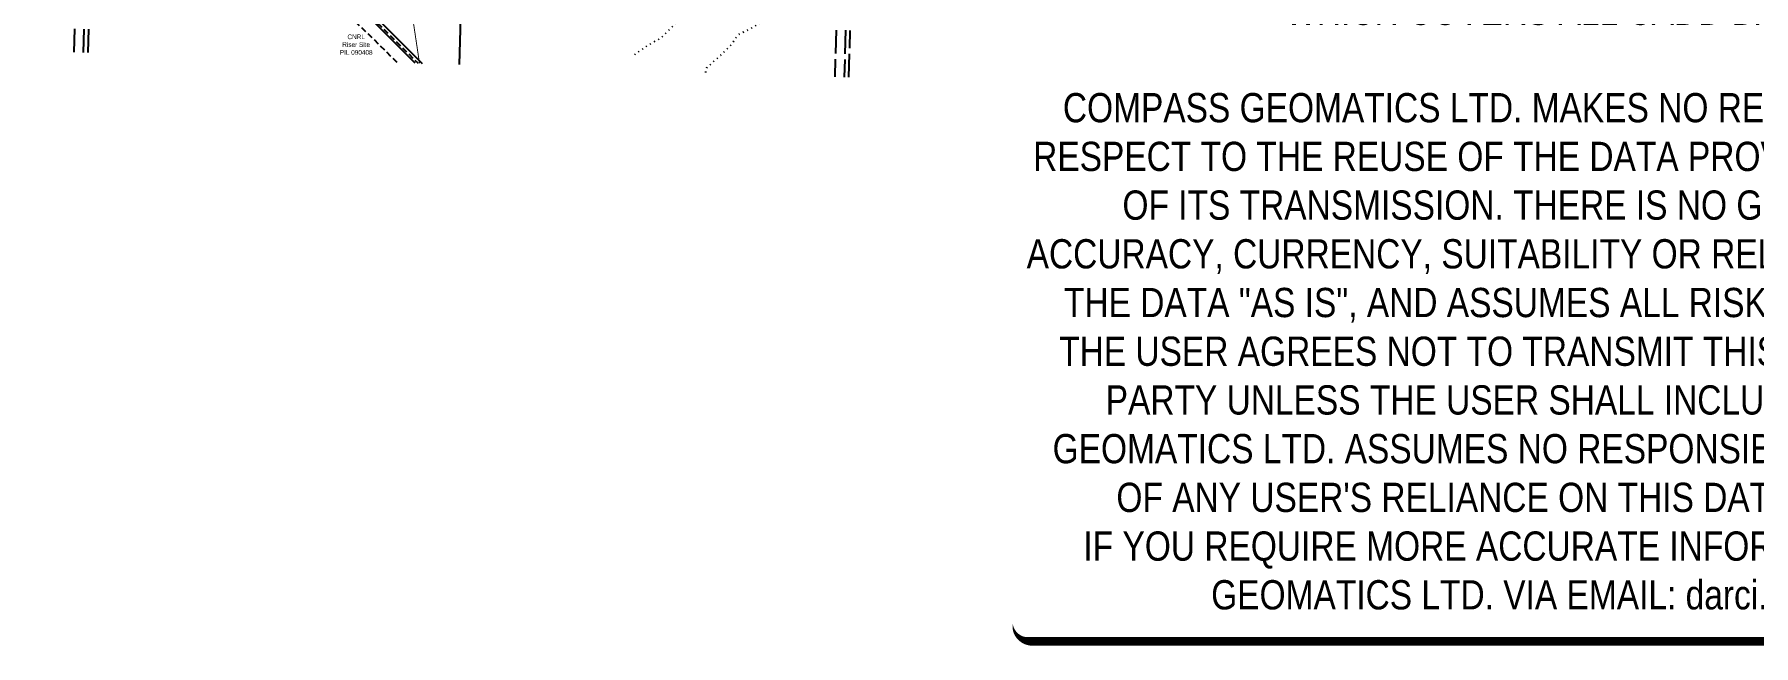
# Model space of a CAD drawing. Extents: x 355593 to 361635, y 6051593 to 6055416.
# Drawn here: x 355604 to 359280, y 6051593 to 6052900 of the extents above; entities that cross this region are included whole.
import ezdxf

# ---------------------------------------------------------------- set-up
doc = ezdxf.new("R2010")
doc.units = 0
doc.header["$LTSCALE"] = 5
for name, pattern in [('DASHDOT2', [12.7, 6.35, -3.175, 0, -3.175]), ('foc-ACCESSROAD', [3.75, 2.5, -1.25]), ('foc-QUARTERLINE', [33, 25, -3, 2, -3]), ('foc-UNSURVEYED', [12.5, 10, -2.5]), ('foc-WHEELTRACKS', [2, 0.4, -1.6])]:
    doc.linetypes.add(name, pattern=pattern)
doc.layers.get('Defpoints').update_dxf_attribs({"color": 9})
for name, color, linetype in [('AS-WILDLIFE', 131, 'DASHDOT2'), ('C-AR', 13, 'foc-ACCESSROAD'), ('C-RW', 13, 'Continuous'), ('L-QSEC', 8, 'foc-QUARTERLINE'), ('L-USEC', 7, 'foc-UNSURVEYED'), ('T-WATER-P3', 160, 'foc-WHEELTRACKS')]:
    doc.layers.add(name, color=color, linetype=linetype)
doc.layers.add('C-WS-T', color=13, linetype='Continuous', lineweight=9)
doc.layers.add('DISCLAIMER', color=7, linetype='Continuous', plot=False)
doc.styles.add('80', font='ARIALN.TTF', dxfattribs={"height": 10})
doc.styles.add('80CG', font='ARIALN.TTF', dxfattribs={"height": 10})

# ---------------------------------------------------------------- blocks, each defined once
blk = doc.blocks.new('Disclaimer_Legal')
at = {"layer": 'DISCLAIMER', "color": 254, "flags": 128}
blk.add_lwpolyline([(-3612.9, -1104.6, 37.5, 37.5, 0), (4096.1, -1104.6, 37.5, 37.5, 0.414214), (4171.1, -1029.6, 37.5, 37.5, 0), (4171.1, 2078.7, 37.5, 0, 0.414214), (4096.1, 2153.7, 0, 0, 0), (-3612.9, 2153.7, 0, 0, 0.414214), (-3687.9, 2078.7, 0, 0, 0), (-3687.9, -1029.6, 0, 37.5, 0.414214)], format="xyseb", close=True, dxfattribs=at)
at = {"layer": 'DISCLAIMER', "color": 254, "insert": (241.6, 533.9), "char_height": 125, "width": 7717.568, "attachment_point": 5, "style": '80'}
blk.add_mtext('NOTICE TO THE CORPORATION, PERSON &/OR PERSONS REGARDING THIS COMPUTER AIDED DESIGN AND DRAFTING (CADD) FILES. ACCEPTANCE OF THE CADD DATA IS BASED ON THE FOLLOWING DISCLAIMER WHICH COVERS ALL CADD DATA RECIEVED FROM COMPASS GEOMATICS LTD.\\P{\\fArial Narrow|b1|i0|c0|p34;DISCLAIMER}\\PCOMPASS GEOMATICS LTD. MAKES NO REPRESENTATION OR WARRANTIES, EXPRESS OR IMPLIED, WITH RESPECT TO THE REUSE OF THE DATA PROVIDED HEREWITH, REGARDLESS OF ITS FORMAT OR THE MEANS OF ITS TRANSMISSION. THERE IS NO GUARANTEE OR REPRESENTATION TO THE USER AS TO THE ACCURACY, CURRENCY, SUITABILITY OR RELIABILITY OF THIS DATA FOR ANY PURPOSE. THE USER ACCEPTS THE DATA "AS IS", AND ASSUMES ALL RISKS ASSOCIATED WITH ITS USE. BY ACCEPTANCE OF THIS DATA, THE USER AGREES NOT TO TRANSMIT THIS DATA OR PROVIDE ACCESS OR ANY PART OF IT TO ANOTHER PARTY UNLESS THE USER SHALL INCLUDE WITH THE DATA A COPY OF THIS DISCLAIMER. COMPASS GEOMATICS LTD. ASSUMES NO RESPONSIBILITY FOR ACTUAL OR CONSEQUENTIAL DAMAGE AS A RESULT OF ANY USER\'S RELIANCE ON THIS DATA. THIS CADD FILE IS FOR ILLUSTRATION PURPOSES ONLY.\\PIF YOU REQUIRE MORE ACCURATE INFORMATION, PLEASE CONTACT DARCI ANGLEHART AT COMPASS GEOMATICS LTD. VIA EMAIL: darci.anglehart@compassgeomatics.ca OR CELL: 506-961-7292', dxfattribs=at)

msp = doc.modelspace()

# ---------------------------------------------------------------- linework, layer by layer
at = {"layer": 'AS-WILDLIFE', "const_width": 2, "flags": 128}
msp.add_lwpolyline([(356427.92, 6052838.243), (356367.54, 6053240.772), (356026.491, 6053654.905), (355616.15, 6053704.146)], dxfattribs=at)
at = {"layer": 'C-AR', "flags": 128}
for points in [[(355605.656, 6053374.505), (355703.482, 6053304.631), (355732.992, 6053283.553), (355767.503, 6053258.903), (355839.254, 6053211.329), (355890.507, 6053180.154), (355937.445, 6053155.546), (356043.693, 6053099.846), (356259.565, 6052986.683), (356300.263, 6052960.195), (356308.832, 6052952.045), (356313.217, 6052947.875), (356319.601, 6052941.798), (356322.825, 6052938.739), (356344.935, 6052917.712), (356424.988, 6052838.338)], [(356380.244, 6052839.791), (356323.713, 6052895.841), (356281.292, 6052936.183), (356270.196, 6052943.399), (356244.146, 6052960.361), (355875.499, 6053153.615), (355822.911, 6053185.604), (355750.223, 6053233.799), (355731.826, 6053246.939), (355702.316, 6053268.017), (355604.49, 6053337.891)]]:
    msp.add_lwpolyline(points, dxfattribs=at)
at = {"layer": 'C-RW'}
for points in [[(355605.846, 6053380.488), (355703.672, 6053310.602), (355733.182, 6053289.519), (355770.336, 6053263.021), (355841.934, 6053215.549), (355892.969, 6053184.507), (355939.766, 6053159.973), (356042.505, 6053106.113), (356046.73, 6053105.633), (356264.016, 6052991.728), (356303.761, 6052965.836), (356348.936, 6052922.745), (356433.301, 6052838.069)], [(356418.718, 6052838.542), (356341.944, 6052915.599), (356297.53, 6052957.965), (356258.956, 6052983.094), (356042.088, 6053096.779), (355935.124, 6053151.12), (355888.045, 6053175.801), (355836.573, 6053207.11), (355764.668, 6053254.785), (355732.802, 6053277.588), (355703.292, 6053298.663), (355605.465, 6053368.525)]]:
    msp.add_lwpolyline(points, dxfattribs=at)
at = {"layer": 'L-QSEC'}
msp.add_line((356515.769, 6052935.444), (356512.606, 6052835.495), dxfattribs=at)
at = {"layer": 'L-USEC'}
for p, q in [((355689.398, 6052862.211), (355693.079, 6052962.383)), ((355709.501, 6052861.558), (355712.683, 6052961.519)), ((355719.548, 6052861.232), (355722.73, 6052961.181)), ((357318.856, 6052909.381), (357315.709, 6052809.432)), ((357338.959, 6052908.748), (357335.812, 6052808.78)), ((357345.859, 6052808.454), (357349.008, 6052908.463))]:
    msp.add_line(p, q, dxfattribs=at)
at = {"layer": 'T-WATER-P3', "flags": 128}
for points in [[(356887.993, 6052857.072), (356916.025, 6052876.709), (356938.468, 6052888.977), (356947.367, 6052895.507), (356998.151, 6052946.36), (357016.554, 6052963.087), (357040.254, 6052977.695), (357058.836, 6052985.413), (357089.907, 6053003.2), (357100.628, 6053024.219), (357111.07, 6053034.207), (357138.651, 6053047.716), (357181.884, 6053056.272), (357213.634, 6053070.379), (357241.578, 6053096.626), (357303.352, 6053134.899), (357361.744, 6053166.994), (357366.806, 6053171.484), (357374.995, 6053175.542), (357382.776, 6053179.392), (357387.706, 6053179.212), (357423.738, 6053194.748), (357427.945, 6053196.583)], [(357040.357, 6052818.368), (357040.426, 6052822.117), (357043.457, 6052830.286), (357067.619, 6052851.413), (357094.402, 6052878.169), (357109.183, 6052899.567), (357140.215, 6052915.084), (357176.557, 6052937.002), (357204.039, 6052948.87), (357224.199, 6052960.327), (357248.191, 6052979.664), (357262.302, 6052987.104), (357274.993, 6052991.562), (357331.446, 6053021.306), (357352.607, 6053037.664), (357359.669, 6053048.074), (357366.72, 6053064.431), (357379.42, 6053074.841), (357402.011, 6053082.199), (357418.323, 6053096.067), (357425.107, 6053106.433)]]:
    msp.add_lwpolyline(points, dxfattribs=at)

# ---------------------------------------------------------------- block references
at = {"layer": 'Defpoints', "xscale": 0.5, "yscale": 0.5, "zscale": 0.5}
msp.add_blockref('Disclaimer_Legal', (359540.271, 6052154.378), dxfattribs=at)

# ---------------------------------------------------------------- texts
at = {"layer": 'C-WS-T', "insert": (356292.551, 6052878.132), "char_height": 9.9967, "attachment_point": 5, "style": '80CG'}
msp.add_mtext('\\A1;CNRL\\PRiser Site\\PPIL 090408', dxfattribs=at)

doc.saveas('drawing.dxf')
